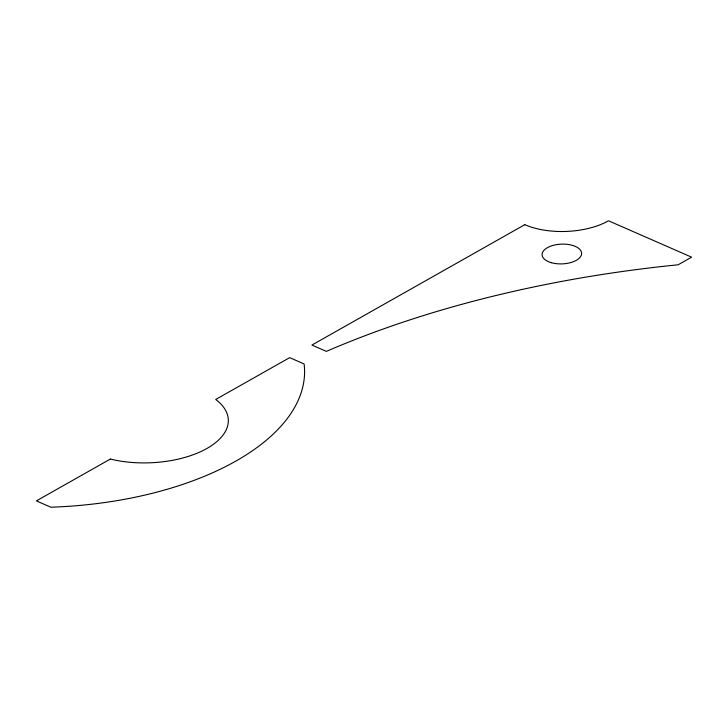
<?xml version="1.0" encoding="UTF-8"?>
<svg xmlns="http://www.w3.org/2000/svg" width="728" height="728" viewBox="0 0 728 728"><rect width="100%" height="100%" fill="white"/><g stroke="black" fill="none" stroke-linecap="round" stroke-linejoin="round"><path stroke-width="1.09" d="M110.347 459.059L36.4 500.882L50.851 507.207A256.211 128.11 -2.2 0 0 304.113 363.964L289.671 357.639L215.716 399.463A79.78 39.885 -2.2 0 1 206.898 448.475A79.78 39.885 -2.2 0 1 110.347 459.059M524.779 224.67L311.921 345.054L326.371 351.378A723.241 361.625 -2.2 0 1 678.132 264.792L691.6 257.166L608.526 220.793A59.296 29.648 -2.2 0 1 524.779 224.67M551.342 262.69A19.765 9.883 -2.2 0 0 581.581 253.799A19.765 9.883 -2.2 0 0 552.588 245.536A19.765 9.883 -2.2 0 0 551.342 262.69"/></g></svg>
